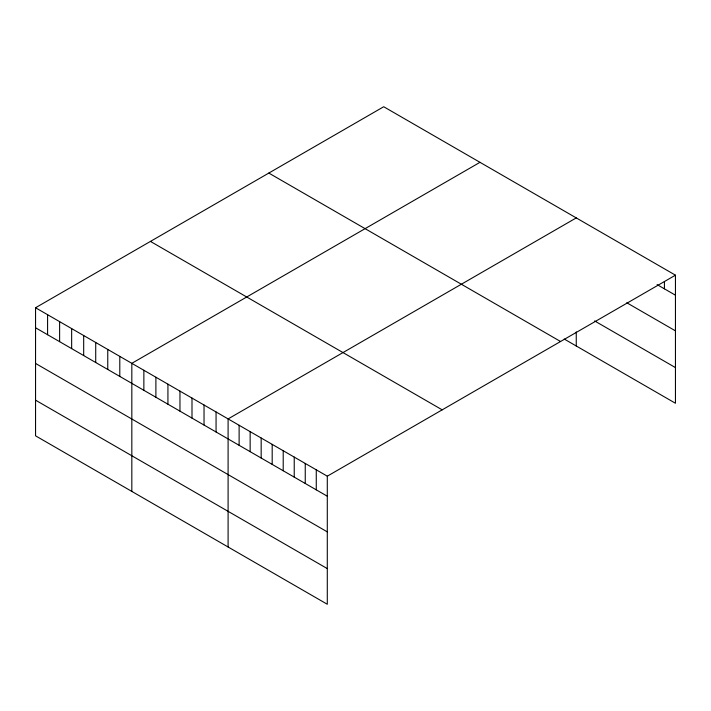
<?xml version="1.0" encoding="UTF-8"?>
<svg xmlns="http://www.w3.org/2000/svg" width="711" height="711" viewBox="0 0 711 711"><rect width="100%" height="100%" fill="white"/><g stroke="black" fill="none" stroke-linecap="round" stroke-linejoin="round"><path stroke-width="1.07" d="M35.55 307.747L327.291 476.183L327.291 604.261L35.55 435.825L35.55 307.747L383.709 106.739L675.45 275.175L675.45 403.253L564.223 339.04M479.978 162.321L131.828 363.33L131.828 491.408M576.257 217.904L228.098 418.912L228.098 546.99M327.291 476.183L675.45 275.175M657.08 284.596L675.45 295.198M626.773 302.753L675.45 330.855M594.627 320.937L675.45 367.596M268.811 173.066L560.561 341.511M150.439 241.411L442.189 409.847M35.55 327.771L327.291 496.207M35.55 363.428L327.291 531.864M35.55 400.169L327.291 568.604M664.43 281.458L664.43 288.835M576.257 331.939L576.257 345.99M316.271 469.82L316.271 489.843M305.25 463.456L305.25 483.48M294.23 457.093L294.23 477.117M283.209 450.73L283.209 470.753M272.189 444.366L272.189 464.39M261.168 438.003L261.168 458.026M250.148 431.639L250.148 451.663M239.118 425.276L239.118 445.299M216.064 411.962L216.064 431.986M204.03 405.012L204.03 425.045M191.997 398.071L191.997 418.095M179.963 391.121L179.963 411.145M167.929 384.171L167.929 404.195M155.896 377.221L155.896 397.253M143.862 370.28L143.862 390.303M119.795 356.38L119.795 376.403M107.761 349.43L107.761 369.453M95.718 342.48L95.718 362.512M83.685 335.539L83.685 355.562M71.651 328.589L71.651 348.612M59.617 321.639L59.617 341.662M47.584 314.689L47.584 334.721"/></g></svg>
